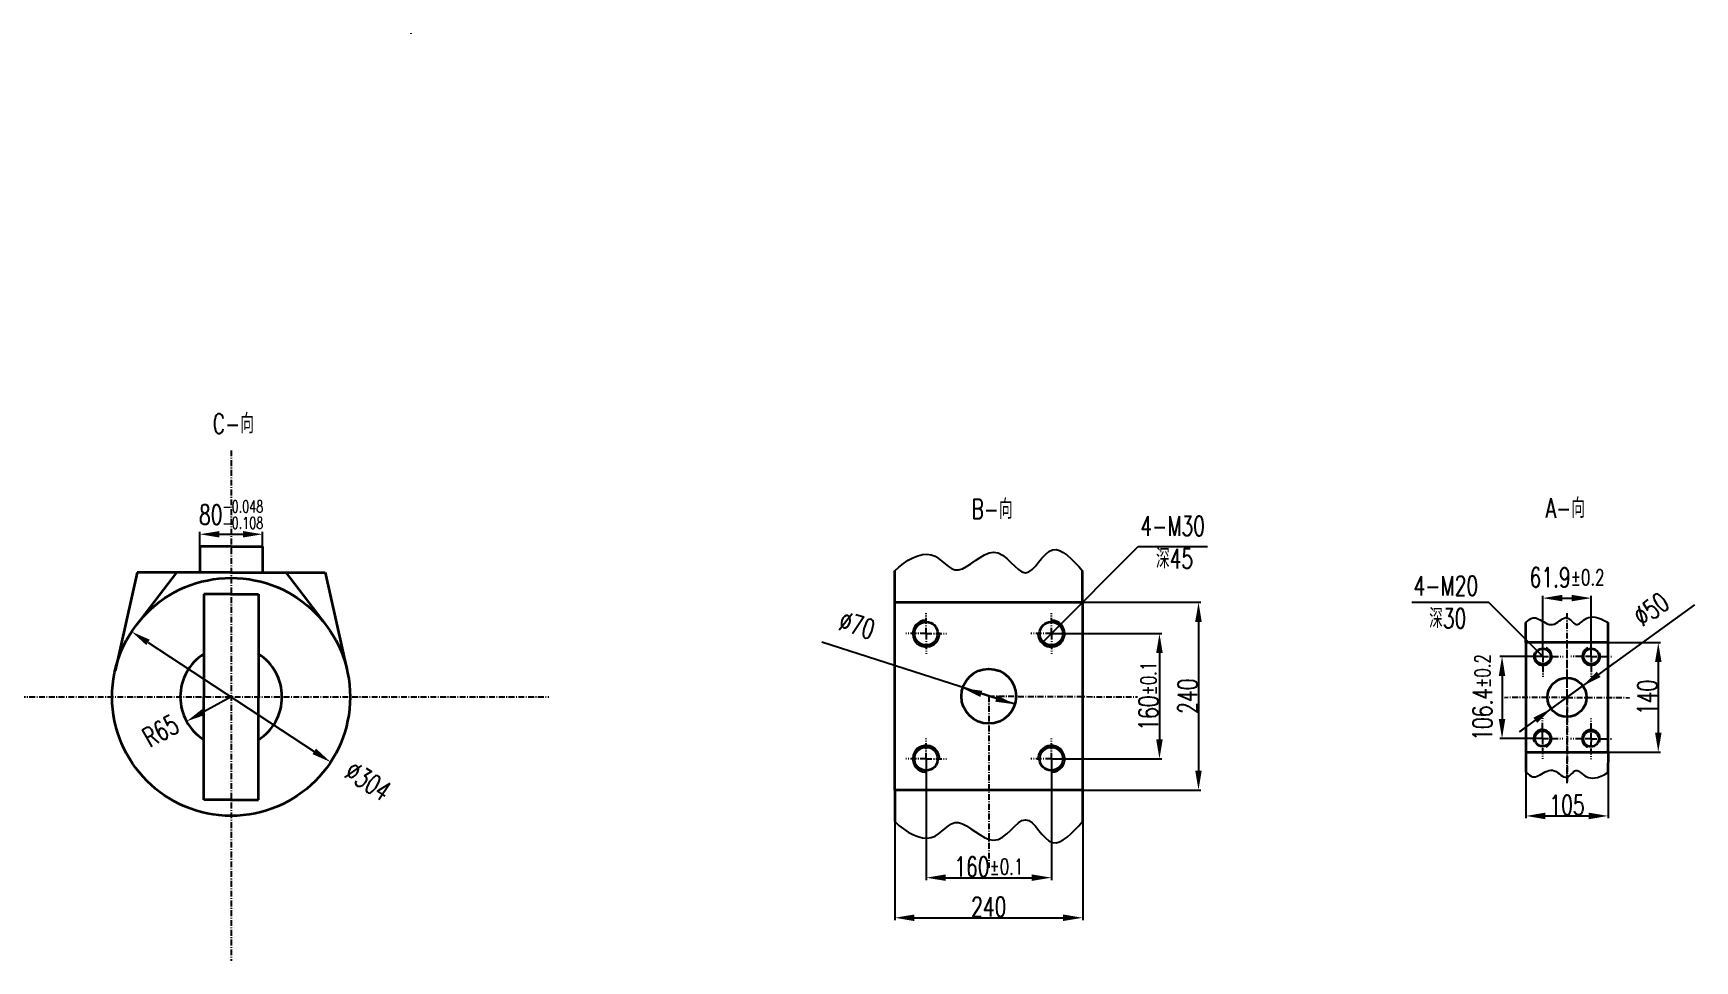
# Model space of a CAD drawing. Extents: x -526 to 4221, y -831 to 1001.
# Drawn here: x 2098 to 4221, y -184 to 1001 of the extents above; entities that cross this region are included whole.
import ezdxf

# ---------------------------------------------------------------- set-up
doc = ezdxf.new("R2010")
doc.units = 0
doc.header["$MEASUREMENT"] = 0
doc.linetypes.add('LINEL4', pattern=[12.5, 7.5, -2, 1, -2])
doc.layers.get('Defpoints').update_dxf_attribs({"linetype": 'CONTINUOUS'})
doc.layers.add('L1', color=2, linetype='CONTINUOUS', lineweight=35)
doc.layers.add('L3', color=4, linetype='CONTINUOUS')
doc.layers.add('L4', color=5, linetype='LINEL4')
doc.styles.add('HZTXT', font='ROMANS', dxfattribs={"width": 0.7, "bigfont": 'HZTXT'})
doc.styles.get("Standard").update_dxf_attribs({"font": 'txt', "bigfont": 'hztxt.shx'})
doc.dimstyles.get("Standard").update_dxf_attribs({"dimtxt": 0.18, "dimasz": 0.18, "dimexe": 0.18, "dimexo": 0.0625, "dimgap": 0.09, "dimtad": 0, "dimtih": 1, "dimtoh": 1, "dimdec": 4, "dimzin": 0, "dimdsep": 46, "dimtxsty": 'Standard', "dimcen": 0.09, "dimadec": 0, "dimazin": 0, "dimtfac": 1, "dimtdec": 4, "dimtofl": 0, "dimtmove": 0, "dimatfit": 3, "dimfxl": 1, "dimtolj": 1, "dimtzin": 0, "dimarcsym": 0})

# ---------------------------------------------------------------- blocks, each defined once
blk = doc.blocks.new('*D5')
at = {"layer": 'Defpoints', "color": 0, "transparency": 16777216}
for p in [(3199.2, 33.6), (3439.2, 33.6), (3439.2, -129.5)]:
    blk.add_point(p, dxfattribs=at)
at = {"layer": 'L3', "transparency": 16777216}
for p, q in [((3199.2, 33.6), (3199.2, -132.5)), ((3439.2, 33.6), (3439.2, -132.5)), ((3224.2, -129.5), (3414.2, -129.5))]:
    blk.add_line(p, q, dxfattribs=at)
for points in [[(3224.2, -125.3), (3224.2, -133.7), (3199.2, -129.5)], [(3414.2, -125.3), (3414.2, -133.7), (3439.2, -129.5)]]:
    blk.add_solid(points, dxfattribs=at)
at = {"layer": 'L3', "transparency": 16777216, "insert": (3319.2, -115.5), "char_height": 25, "attachment_point": 5, "style": 'HZTXT'}
blk.add_mtext('\\A1;240', dxfattribs=at)
blk = doc.blocks.new('*D6')
at = {"layer": 'Defpoints', "color": 0, "transparency": 16777216}
for p in [(3239.2, 73.6), (3399.2, 73.6), (3399.2, -78.3)]:
    blk.add_point(p, dxfattribs=at)
at = {"layer": 'L3', "transparency": 16777216}
for p, q in [((3239.2, 73.6), (3239.2, -81.3)), ((3399.2, 73.6), (3399.2, -81.3)), ((3264.2, -78.3), (3374.2, -78.3))]:
    blk.add_line(p, q, dxfattribs=at)
for points in [[(3264.2, -74.1), (3264.2, -82.4), (3239.2, -78.3)], [(3374.2, -74.1), (3374.2, -82.4), (3399.2, -78.3)]]:
    blk.add_solid(points, dxfattribs=at)
at = {"layer": 'L3', "transparency": 16777216, "insert": (3319.2, -64.3), "char_height": 25, "attachment_point": 5, "style": 'HZTXT'}
blk.add_mtext('\\A1;160{\\H0.8x;±0.1}', dxfattribs=at)
blk = doc.blocks.new('*D7')
at = {"layer": 'Defpoints', "color": 0, "transparency": 16777216}
for p in [(3399.2, 233.6), (3399.2, 73.6), (3537.3, 73.6)]:
    blk.add_point(p, dxfattribs=at)
at = {"layer": 'L3', "transparency": 16777216}
for p, q in [((3399.2, 233.6), (3540.3, 233.6)), ((3537.3, 208.6), (3537.3, 98.6)), ((3399.2, 73.6), (3540.3, 73.6))]:
    blk.add_line(p, q, dxfattribs=at)
for points in [[(3533.1, 208.6), (3541.5, 208.6), (3537.3, 233.6)], [(3533.1, 98.6), (3541.5, 98.6), (3537.3, 73.6)]]:
    blk.add_solid(points, dxfattribs=at)
at = {"layer": 'L3', "transparency": 16777216, "insert": (3523.3, 153.6), "char_height": 25, "attachment_point": 5, "rotation": 90, "style": 'HZTXT'}
blk.add_mtext('\\A1;160{\\H0.8x;±0.1}', dxfattribs=at)
blk = doc.blocks.new('*D8')
at = {"layer": 'Defpoints', "color": 0, "transparency": 16777216}
for p in [(3439.2, 273.6), (3439.2, 33.6), (3587.2, 33.6)]:
    blk.add_point(p, dxfattribs=at)
at = {"layer": 'L3', "transparency": 16777216}
for p, q in [((3439.2, 273.6), (3590.2, 273.6)), ((3587.2, 248.6), (3587.2, 58.6)), ((3439.2, 33.6), (3590.2, 33.6))]:
    blk.add_line(p, q, dxfattribs=at)
for points in [[(3583, 248.6), (3591.3, 248.6), (3587.2, 273.6)], [(3583, 58.6), (3591.3, 58.6), (3587.2, 33.6)]]:
    blk.add_solid(points, dxfattribs=at)
at = {"layer": 'L3', "transparency": 16777216, "insert": (3573.2, 153.6), "char_height": 25, "attachment_point": 5, "rotation": 90, "style": 'HZTXT'}
blk.add_mtext('\\A1;240', dxfattribs=at)
blk = doc.blocks.new('*D9')
at = {"layer": 'Defpoints', "color": 0, "transparency": 16777216}
for p in [(4089, 278.9), (4027.1, 204.5), (4089, 204.5)]:
    blk.add_point(p, dxfattribs=at)
at = {"layer": 'L3', "transparency": 16777216}
for p, q in [((4027.1, 204.5), (4027.1, 281.9)), ((4052.1, 278.9), (4064, 278.9)), ((4089, 204.5), (4089, 281.9))]:
    blk.add_line(p, q, dxfattribs=at)
for points in [[(4052.1, 283.1), (4052.1, 274.8), (4027.1, 278.9)], [(4064, 283.1), (4064, 274.8), (4089, 278.9)]]:
    blk.add_solid(points, dxfattribs=at)
at = {"layer": 'L3', "transparency": 16777216, "insert": (4058.1, 305.4), "char_height": 25, "attachment_point": 5, "style": 'HZTXT'}
blk.add_mtext('\\A1;61.9{\\H0.8x;±0.2}', dxfattribs=at)
blk = doc.blocks.new('*D10')
at = {"layer": 'Defpoints', "color": 0, "transparency": 16777216}
for p in [(4005.6, 222.1), (4110.6, 222.1), (4110.6, 0.6)]:
    blk.add_point(p, dxfattribs=at)
at = {"layer": 'L3', "transparency": 16777216}
for p, q in [((4005.6, 222.1), (4005.6, -2.4)), ((4110.6, 222.1), (4110.6, -2.4)), ((4030.6, 0.6), (4085.6, 0.6))]:
    blk.add_line(p, q, dxfattribs=at)
for points in [[(4030.6, 4.8), (4030.6, -3.6), (4005.6, 0.6)], [(4085.6, 4.8), (4085.6, -3.6), (4110.6, 0.6)]]:
    blk.add_solid(points, dxfattribs=at)
at = {"layer": 'L3', "transparency": 16777216, "insert": (4058.1, 14.6), "char_height": 25, "attachment_point": 5, "style": 'HZTXT'}
blk.add_mtext('\\A1;105', dxfattribs=at)
blk = doc.blocks.new('*D11')
at = {"layer": 'Defpoints', "color": 0, "transparency": 16777216}
for p in [(4027.1, 204.5), (3975.1, 99.5), (4026.9, 99.5)]:
    blk.add_point(p, dxfattribs=at)
at = {"layer": 'L3', "transparency": 16777216}
for p, q in [((4027.1, 204.5), (3972.1, 204.5)), ((3975.1, 179.5), (3975.1, 124.5)), ((4026.9, 99.5), (3972.1, 99.5))]:
    blk.add_line(p, q, dxfattribs=at)
for points in [[(3970.9, 179.5), (3979.2, 179.5), (3975.1, 204.5)], [(3970.9, 124.5), (3979.2, 124.5), (3975.1, 99.5)]]:
    blk.add_solid(points, dxfattribs=at)
at = {"layer": 'L3', "transparency": 16777216, "insert": (3950.1, 152), "char_height": 25, "attachment_point": 5, "rotation": 90, "style": 'HZTXT'}
blk.add_mtext('\\A1;106.4{\\H0.8x;±0.2}', dxfattribs=at)
blk = doc.blocks.new('*D12')
at = {"layer": 'Defpoints', "color": 0, "transparency": 16777216}
for p in [(4110.6, 222.1), (4110.6, 82.1), (4174.7, 82.1)]:
    blk.add_point(p, dxfattribs=at)
at = {"layer": 'L3', "transparency": 16777216}
for p, q in [((4110.6, 222.1), (4177.7, 222.1)), ((4174.7, 197.1), (4174.7, 107.1)), ((4110.6, 82.1), (4177.7, 82.1))]:
    blk.add_line(p, q, dxfattribs=at)
for points in [[(4170.6, 197.1), (4178.9, 197.1), (4174.7, 222.1)], [(4170.6, 107.1), (4178.9, 107.1), (4174.7, 82.1)]]:
    blk.add_solid(points, dxfattribs=at)
at = {"layer": 'L3', "transparency": 16777216, "insert": (4160.7, 152.1), "char_height": 25, "attachment_point": 5, "rotation": 90, "style": 'HZTXT'}
blk.add_mtext('\\A1;140', dxfattribs=at)
blk = doc.blocks.new('*D13')
at = {"layer": 'Defpoints', "color": 0, "transparency": 16777216}
for p in [(3285.7, 163.9), (3352.6, 143.2)]:
    blk.add_point(p, dxfattribs=at)
at = {"layer": 'L3', "transparency": 16777216}
blk.add_line((3328.7, 150.6), (3309.6, 156.5), dxfattribs=at)
for points in [[(3310.8, 160.5), (3308.4, 152.6), (3285.7, 163.9)], [(3329.9, 154.6), (3327.5, 146.6), (3352.6, 143.2)]]:
    blk.add_solid(points, dxfattribs=at)
at = {"layer": 'L3', "transparency": 16777216, "insert": (3150.8, 244.4), "char_height": 25, "attachment_point": 5, "rotation": 342.7854, "style": 'HZTXT'}
blk.add_mtext('\\A1;∅70', dxfattribs=at)
blk = doc.blocks.new('*D14')
at = {"layer": 'Defpoints', "color": 0, "transparency": 16777216}
for p in [(4078.3, 166.8), (4037.9, 137.5)]:
    blk.add_point(p, dxfattribs=at)
at = {"layer": 'L3', "transparency": 16777216}
for p, q in [((4098.6, 181.5), (4118.8, 196.2)), ((4037.9, 137.5), (4078.3, 166.8)), ((4017.6, 122.8), (3997.4, 108.1))]:
    blk.add_line(p, q, dxfattribs=at)
for points in [[(4096.1, 184.9), (4101, 178.1), (4078.3, 166.8)], [(4015.2, 126.2), (4020.1, 119.4), (4037.9, 137.5)]]:
    blk.add_solid(points, dxfattribs=at)
at = {"layer": 'L3', "transparency": 16777216, "insert": (4165.6, 264.7), "char_height": 25, "attachment_point": 5, "rotation": 35.9422, "style": 'HZTXT'}
blk.add_mtext('\\A1;∅50', dxfattribs=at)
blk = doc.blocks.new('*D36')
at = {"layer": 'Defpoints', "color": 0, "transparency": 16777216}
for p in [(2351.1, 152.7), (2294.1, 121.4)]:
    blk.add_point(p, dxfattribs=at)
at = {"layer": 'L3', "transparency": 16777216}
blk.add_line((2351.1, 152.7), (2316, 133.5), dxfattribs=at)
blk.add_solid([(2314, 137.1), (2318, 129.8), (2294.1, 121.4)], dxfattribs=at)
at = {"layer": 'L3', "transparency": 16777216, "insert": (2261, 109.3), "char_height": 25, "attachment_point": 5, "rotation": 28.7458, "style": 'HZTXT'}
blk.add_mtext('\\A1;R65', dxfattribs=at)
blk = doc.blocks.new('*D37')
at = {"layer": 'Defpoints', "color": 0, "transparency": 16777216}
for p in [(2224, 236), (2478.2, 69.4)]:
    blk.add_point(p, dxfattribs=at)
at = {"layer": 'L3', "transparency": 16777216}
blk.add_line((2244.9, 222.3), (2457.3, 83.1), dxfattribs=at)
for points in [[(2247.1, 225.8), (2242.6, 218.9), (2224, 236)], [(2459.6, 86.6), (2455, 79.6), (2478.2, 69.4)]]:
    blk.add_solid(points, dxfattribs=at)
at = {"layer": 'L3', "transparency": 16777216, "insert": (2526.1, 45.1), "char_height": 25, "attachment_point": 5, "rotation": 326.7511, "style": 'HZTXT'}
blk.add_mtext('\\A1;∅304', dxfattribs=at)
blk = doc.blocks.new('*D40')
at = {"layer": 'Defpoints', "color": 0, "transparency": 16777216}
for p in [(2311.1, 344.7), (2391.1, 360.5), (2391.1, 344.7)]:
    blk.add_point(p, dxfattribs=at)
at = {"layer": 'L3', "transparency": 16777216}
for p, q in [((2311.1, 344.7), (2311.1, 363.5)), ((2391.1, 344.7), (2391.1, 363.5)), ((2336.1, 360.5), (2366.1, 360.5))]:
    blk.add_line(p, q, dxfattribs=at)
for points in [[(2336.1, 364.6), (2336.1, 356.3), (2311.1, 360.5)], [(2366.1, 364.6), (2366.1, 356.3), (2391.1, 360.5)]]:
    blk.add_solid(points, dxfattribs=at)
at = {"layer": 'L3', "transparency": 16777216, "insert": (2351.1, 385.5), "char_height": 25, "attachment_point": 5, "style": 'HZTXT'}
blk.add_mtext('\\A1;80{\\H15.000000;\\S-0.048^ -0.108;}', dxfattribs=at)

msp = doc.modelspace()

# ---------------------------------------------------------------- linework, layer by layer
at = {"layer": 'Defpoints'}
for centre, radius, start, end in [((3239.15, 233.59), 17.18, 94.16488, 364.16488), ((3399.15, 233.59), 17.18, 175.83512, 445.83512), ((4027.14, 204.46), 11.56, 157.92354, 67.92354), ((4089.04, 204.46), 11.56, 112.07646, 22.07646), ((4026.85, 99.5), 11.56, 291.76112, 201.76112), ((4088.75, 99.16), 11.56, 337.6082, 247.6082), ((3239.15, 73.59), 17.18, 355.83512, 265.83512), ((3399.15, 73.59), 17.18, 274.16488, 184.16488)]:
    msp.add_arc(centre, radius, start, end, dxfattribs=at)
at = {"layer": 'L1'}
for p, q in [((2351.07, 344.71), (2311.07, 344.71)), ((2311.07, 344.71), (2311.07, 311.71)), ((2351.07, 344.71), (2391.07, 344.71)), ((2391.07, 344.71), (2391.07, 311.71)), ((2231.07, 311.71), (2202.78, 186.1)), ((2281.07, 311.71), (2230.12, 244.76)), ((2351.07, 311.71), (2231.07, 311.71)), ((2351.07, 311.71), (2281.07, 311.71)), ((2351.07, 311.71), (2421.07, 311.71)), ((2351.07, 311.71), (2471.07, 311.71)), ((2421.07, 311.71), (2472.02, 244.76)), ((2471.07, 311.71), (2499.36, 186.1)), ((3199.15, 273.59), (3199.15, 313.59)), ((3439.15, 273.59), (3439.15, 313.59)), ((2351.07, 284.08), (2316.07, 284.08)), ((2316.07, 284.08), (2316.07, 152.71)), ((2351.07, 284.08), (2386.07, 284.08)), ((2386.07, 284.08), (2386.07, 152.71)), ((3439.15, 273.59), (3439.15, 33.59)), ((4005.59, 222.14), (4005.59, 247.69)), ((4110.59, 222.14), (4110.6, 247.69)), ((4110.59, 222.14), (4005.59, 222.14)), ((4005.59, 222.14), (4005.59, 82.14)), ((4110.59, 152.14), (4110.59, 222.14)), ((2316.07, 21.33), (2316.07, 152.71)), ((2386.07, 21.33), (2386.07, 152.71)), ((4110.59, 82.14), (4110.59, 152.14)), ((4005.59, 82.14), (4005.45, 56.59)), ((4005.59, 82.14), (4110.59, 82.14)), ((4110.59, 81.56), (4110.45, 56.01)), ((2351.07, 21.33), (2316.07, 21.33)), ((2351.07, 21.33), (2386.07, 21.33)), ((3439.15, 33.59), (3199.15, 33.59)), ((3199.15, 33.59), (3199.15, -6.41)), ((3439.15, 33.59), (3439.15, -6.41))]:
    msp.add_line(p, q, dxfattribs=at)
msp.add_lwpolyline([(3199.15, 273.59), (3439.15, 273.59), (3439.15, 33.59), (3199.15, 33.59)], close=True, dxfattribs=at)
for centre, radius in [((2351.07, 152.71), 152), ((3239.15, 233.59), 15), ((3399.15, 233.59), 15), ((4027.14, 204.46), 10), ((4089.04, 204.46), 10), ((3319.15, 153.59), 35), ((4058.09, 152.14), 25), ((4026.85, 99.5), 10), ((4088.75, 99.16), 10), ((3239.15, 73.59), 15), ((3399.15, 73.59), 15)]:
    msp.add_circle(centre, radius, dxfattribs=at)
for start, end in [(122.57895, 237.42105), (302.57895, 57.42105)]:
    msp.add_arc((2351.07, 152.71), 65, start, end, dxfattribs=at)
at = {"layer": 'L3'}
for p, q in [((3399.15, 233.59), (3510.25, 344.68)), ((3510.25, 344.68), (3598.54, 344.68)), ((3958.32, 273.29), (3859.81, 273.29)), ((4027.14, 204.46), (3958.32, 273.29)), ((3997.37, 108.12), (4221.34, 270.5)), ((3399.15, 233.59), (3388.55, 222.98)), ((3352.59, 143.23), (3105.97, 222.46))]:
    msp.add_line(p, q, dxfattribs=at)
for points in [[(3199.15, 313.59), (3212.62, 327.65), (3251.73, 347.93), (3275.63, 295.72), (3330.53, 361.2), (3366.84, 285.1), (3397.26, 360.25), (3425.74, 328.53), (3439.15, 313.59)], [(4005.59, 247.69), (4012.33, 254.73), (4021.02, 254.72), (4039.9, 238.76), (4058.09, 261.79), (4069.69, 238.09), (4080.39, 255.62), (4096.72, 256.12), (4110.6, 247.69)], [(4005.45, 56.59), (4012.15, 49.52), (4020.84, 49.48), (4039.81, 65.33), (4057.87, 42.2), (4069.6, 65.83), (4080.2, 48.25), (4096.53, 47.66), (4110.45, 56.01)], [(3199.15, -6.41), (3212.62, -20.48), (3251.73, -40.76), (3275.63, 11.45), (3330.53, -54.03), (3366.84, 22.07), (3397.26, -53.08), (3425.74, -21.36), (3439.15, -6.41)]]:
    msp.add_open_spline(points, degree=3, knots=[0, 0, 0, 0, 45.8969265, 93.1825466, 139.534982, 192.6851797, 244.6732227, 290.9887988, 290.9887988, 290.9887988, 290.9887988], dxfattribs=at)
at = {"layer": 'L4'}
for p, q in [((2581, 999.88), (2581, 1000.63)), ((2351.07, 467.6), (2351.07, -184.43)), ((3239.15, 233.59), (3239.15, 259.59)), ((3399.15, 233.59), (3399.15, 259.59)), ((4058.09, 152.14), (4058.09, 261.79)), ((3239.15, 233.59), (3213.15, 233.59)), ((3239.15, 233.59), (3265.2, 233.59)), ((3239.15, 233.59), (3239.15, 207.54)), ((3399.15, 233.59), (3373.11, 233.59)), ((3399.15, 233.59), (3399.15, 207.54)), ((3399.15, 233.59), (3425.15, 233.59)), ((4027.14, 204.46), (4027.14, 230.46)), ((4058.09, 42.49), (4058.09, 220.35)), ((4089.04, 204.46), (4089.04, 230.46)), ((4027.14, 204.46), (4001.14, 204.46)), ((4027.14, 204.46), (4053.19, 204.46)), ((4027.14, 204.46), (4027.14, 178.42)), ((4089.04, 204.46), (4063, 204.46)), ((4089.04, 204.46), (4089.04, 178.42)), ((4089.04, 204.46), (4115.04, 204.46)), ((1980.69, 152.71), (2757.18, 152.71)), ((3319.15, 153.59), (3319.15, -65.72)), ((3319.15, 153.59), (3509.15, 152.71)), ((4058.09, 152.14), (3978.09, 151.7)), ((4058.09, 152.14), (4058.09, 42.49)), ((4058.09, 152.14), (4138.09, 151.7)), ((4026.85, 99.5), (4027, 125.54)), ((4088.75, 99.16), (4088.9, 125.2)), ((3239.15, 73.59), (3239.15, 99.63)), ((3399.15, 73.59), (3399.15, 99.63)), ((4026.85, 99.5), (4000.86, 99.64)), ((4026.85, 99.5), (4026.71, 73.5)), ((4026.85, 99.5), (4052.9, 99.35)), ((4088.75, 99.16), (4062.71, 99.3)), ((4088.75, 99.16), (4088.61, 73.16)), ((4088.75, 99.16), (4114.75, 99.01)), ((3239.15, 73.59), (3213.15, 73.59)), ((3239.15, 73.59), (3265.2, 73.59)), ((3239.15, 73.59), (3239.15, 47.59)), ((3399.15, 73.59), (3373.11, 73.59)), ((3399.15, 73.59), (3425.15, 73.59)), ((3399.15, 73.59), (3399.15, 47.59))]:
    msp.add_line(p, q, dxfattribs=at)

# ---------------------------------------------------------------- texts
at = {"layer": 'L3', "char_height": 25, "attachment_point": 1, "style": 'HZTXT'}
for s, width, insert in [('C-向', 207.2539, (2327.52, 514.37)), ('B-向', 207.2539, (3296.97, 405.18)), ('A-向', 207.2539, (4030.63, 406.42)), ('\\pi-1.0117;4-M30\\P\\pi18.913;深45', 84.6434, (3513.89, 383.58)), ('\\pi-1.0117;4-M20\\P\\pi18.913;深30', 84.6434, (3863.03, 307.16))]:
    msp.add_mtext_dynamic_manual_height_columns(s, width=width, gutter_width=20, heights=[0], dxfattribs=dict(at, insert=insert))

# ---------------------------------------------------------------- dimensions: what is measured, and where the dimension line sits
at = {"layer": 'L3'}
for base, p1, p2, override, picture, middle in [((2391.07, 360.46), (2311.07, 344.71), (2391.07, 344.71), {"dimtxt": 25, "dimasz": 25, "dimexe": 3, "dimexo": 0, "dimgap": 1.5, "dimtad": 1, "dimtih": 0, "dimtoh": 0, "dimdec": 1, "dimzin": 9, "dimtxsty": 'HZTXT', "dimcen": 0, "dimclrd": 256, "dimclre": 256, "dimclrt": 256, "dimtol": 1, "dimtp": -0.048, "dimtm": 0.108, "dimtfac": 0.6, "dimtdec": 3, "dimtofl": 1, "dimtmove": 2, "dimtzin": 9, "dimlwd": 65535, "dimlwe": 65535}, '*D40', (2351.07, 385.46)), ((4110.59, 0.58), (4005.59, 222.14), (4110.59, 222.14), {"dimtxt": 25, "dimasz": 25, "dimexe": 3, "dimexo": 0, "dimgap": 1.5, "dimtad": 1, "dimtih": 0, "dimtoh": 0, "dimdec": 1, "dimzin": 9, "dimtxsty": 'HZTXT', "dimcen": 0, "dimclrd": 256, "dimclre": 256, "dimclrt": 256, "dimtfac": 0.6, "dimtdec": 1, "dimtofl": 1, "dimtmove": 2, "dimtzin": 9, "dimlwd": 65535, "dimlwe": 65535}, '*D10', (4058.09, 14.58)), ((3439.15, -129.51), (3199.15, 33.59), (3439.15, 33.59), {"dimtxt": 25, "dimasz": 25, "dimexe": 3, "dimexo": 0, "dimgap": 1.5, "dimtad": 1, "dimtih": 0, "dimtoh": 0, "dimdec": 1, "dimzin": 9, "dimtxsty": 'HZTXT', "dimcen": 0, "dimclrd": 256, "dimclre": 256, "dimclrt": 256, "dimtfac": 0.6, "dimtdec": 1, "dimtofl": 1, "dimtmove": 2, "dimtzin": 9, "dimlwd": 65535, "dimlwe": 65535}, '*D5', (3319.15, -115.51))]:
    dim = msp.add_linear_dim(base=base, p1=p1, p2=p2, dimstyle='Standard', override=override, dxfattribs=at)
    dim.commit()
    dim.dimension.update_dxf_attribs({"geometry": picture, "text_midpoint": middle})
dim = msp.add_linear_dim(base=(4089.04, 278.92), p1=(4027.14, 204.46), p2=(4089.04, 204.46), text='<>{\\H0.8x;±0.2}', dimstyle='Standard', override={"dimtxt": 25, "dimasz": 25, "dimexe": 3, "dimexo": 0, "dimgap": 1.5, "dimtad": 1, "dimtih": 0, "dimtoh": 0, "dimdec": 1, "dimzin": 9, "dimtxsty": 'HZTXT', "dimcen": 0, "dimclrd": 256, "dimclre": 256, "dimclrt": 256, "dimtfac": 0.6, "dimtdec": 1, "dimtofl": 1, "dimtmove": 2, "dimtzin": 9, "dimlwd": 65535, "dimlwe": 65535}, dxfattribs=at)
dim.commit()
dim.dimension.update_dxf_attribs({"geometry": '*D9', "text_midpoint": (4058.09, 305.42), "dimtype": 160})
for p1, p2, picture, middle in [((4037.85, 137.47), (4078.33, 166.81), '*D14', (4165.55, 264.69)), ((3352.59, 143.23), (3285.72, 163.94), '*D13', (3150.78, 244.43)), ((2223.95, 236.04), (2478.19, 69.37), '*D37', (2526.1, 45.1))]:
    dim = msp.add_diameter_dim_2p(p1=p1, p2=p2, dimstyle='Standard', override={"dimtxt": 25, "dimasz": 25, "dimexe": 3, "dimexo": 0, "dimgap": 1.5, "dimtad": 1, "dimtih": 0, "dimtoh": 0, "dimdec": 1, "dimzin": 9, "dimtxsty": 'HZTXT', "dimcen": 0, "dimclrd": 256, "dimclre": 256, "dimclrt": 256, "dimtfac": 0.6, "dimtdec": 1, "dimtofl": 1, "dimtmove": 2, "dimtzin": 9, "dimlwd": 65535, "dimlwe": 65535}, dxfattribs=at)
    dim.commit()
    dim.dimension.update_dxf_attribs({"geometry": picture, "text_midpoint": middle, "dimtype": 163})
for base, p1, p2, picture, middle in [((3587.18, 33.59), (3439.15, 273.59), (3439.15, 33.59), '*D8', (3573.18, 153.59)), ((4174.75, 82.14), (4110.59, 222.14), (4110.6, 82.14), '*D12', (4160.75, 152.14))]:
    dim = msp.add_linear_dim(base=base, p1=p1, p2=p2, angle=90, dimstyle='Standard', override={"dimtxt": 25, "dimasz": 25, "dimexe": 3, "dimexo": 0, "dimgap": 1.5, "dimtad": 1, "dimtih": 0, "dimtoh": 0, "dimdec": 1, "dimzin": 9, "dimtxsty": 'HZTXT', "dimcen": 0, "dimclrd": 256, "dimclre": 256, "dimclrt": 256, "dimtfac": 0.6, "dimtdec": 1, "dimtofl": 1, "dimtmove": 2, "dimtzin": 9, "dimlwd": 65535, "dimlwe": 65535}, dxfattribs=at)
    dim.commit()
    dim.dimension.update_dxf_attribs({"geometry": picture, "text_midpoint": middle})
for base, p1, p2, text, picture, middle in [((3537.29, 73.59), (3399.15, 233.59), (3399.15, 73.59), '<>{\\H0.8x;±0.1}', '*D7', (3523.29, 153.59)), ((3975.08, 99.5), (4027.14, 204.46), (4026.85, 99.5), '106.4{\\H0.8x;±0.2}', '*D11', (3950.08, 151.98))]:
    dim = msp.add_linear_dim(base=base, p1=p1, p2=p2, angle=90, text=text, dimstyle='Standard', override={"dimtxt": 25, "dimasz": 25, "dimexe": 3, "dimexo": 0, "dimgap": 1.5, "dimtad": 1, "dimtih": 0, "dimtoh": 0, "dimdec": 1, "dimzin": 9, "dimtxsty": 'HZTXT', "dimcen": 0, "dimclrd": 256, "dimclre": 256, "dimclrt": 256, "dimtfac": 0.6, "dimtdec": 1, "dimtofl": 1, "dimtmove": 2, "dimtzin": 9, "dimlwd": 65535, "dimlwe": 65535}, dxfattribs=at)
    dim.commit()
    dim.dimension.update_dxf_attribs({"geometry": picture, "text_midpoint": middle})
dim = msp.add_radius_dim(center=(2351.07, 152.71), mpoint=(2294.08, 121.45), dimstyle='Standard', override={"dimtxt": 25, "dimasz": 25, "dimexe": 3, "dimexo": 0, "dimgap": 1.5, "dimtad": 1, "dimtih": 0, "dimtoh": 0, "dimdec": 1, "dimzin": 9, "dimtxsty": 'HZTXT', "dimcen": 0, "dimclrd": 256, "dimclre": 256, "dimclrt": 256, "dimtfac": 0.6, "dimtdec": 1, "dimtofl": 1, "dimtmove": 2, "dimtzin": 9, "dimlwd": 65535, "dimlwe": 65535}, dxfattribs=at)
dim.commit()
dim.dimension.update_dxf_attribs({"geometry": '*D36', "text_midpoint": (2261.04, 109.3), "dimtype": 164})
dim = msp.add_linear_dim(base=(3399.15, -78.27), p1=(3239.15, 73.59), p2=(3399.15, 73.59), text='160{\\H0.8x;±0.1}', dimstyle='Standard', override={"dimtxt": 25, "dimasz": 25, "dimexe": 3, "dimexo": 0, "dimgap": 1.5, "dimtad": 1, "dimtih": 0, "dimtoh": 0, "dimdec": 1, "dimzin": 9, "dimtxsty": 'HZTXT', "dimcen": 0, "dimclrd": 256, "dimclre": 256, "dimclrt": 256, "dimtfac": 0.6, "dimtdec": 1, "dimtofl": 1, "dimtmove": 2, "dimtzin": 9, "dimlwd": 65535, "dimlwe": 65535}, dxfattribs=at)
dim.commit()
dim.dimension.update_dxf_attribs({"geometry": '*D6', "text_midpoint": (3319.15, -64.27)})

doc.saveas('drawing.dxf')
